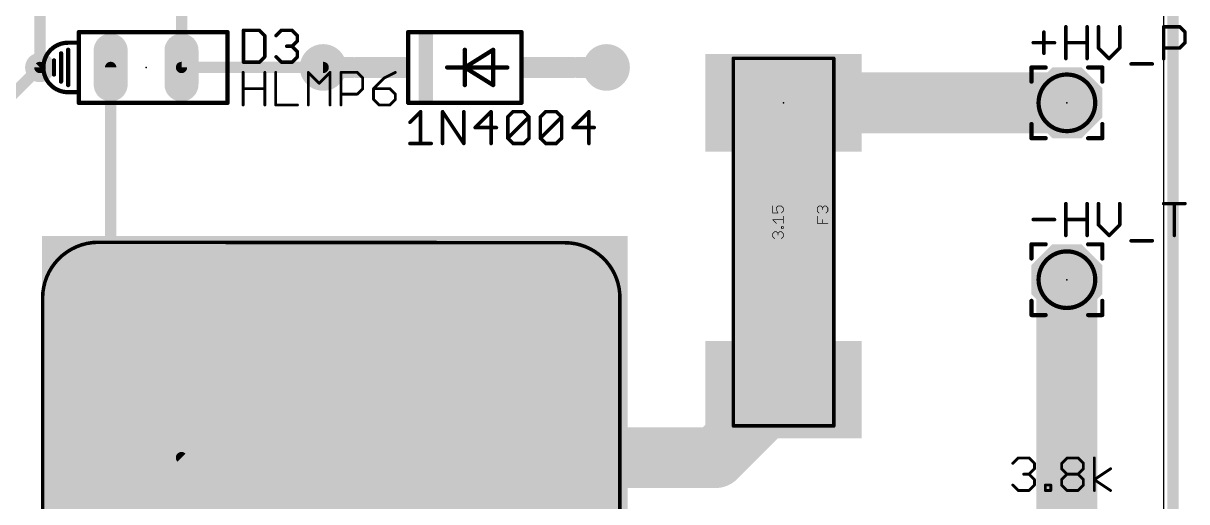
# Model space of a CAD drawing. Extents: x 8.2 to 88.1, y 6.1 to 80.7.
# Drawn here: x 46.4 to 88.12, y 32.67 to 49.85 of the extents above; entities that cross this region are included whole.
import ezdxf

# ---------------------------------------------------------------- set-up
doc = ezdxf.new("R2010")
doc.units = 0
for name, color, linetype in [('1', 22, 'CONTINUOUS'), ('16', 175, 'CONTINUOUS'), ('17', 82, 'CONTINUOUS'), ('18', 82, 'CONTINUOUS'), ('20', 7, 'CONTINUOUS'), ('21', 253, 'CONTINUOUS'), ('23', 7, 'CONTINUOUS'), ('25', 253, 'CONTINUOUS'), ('27', 253, 'CONTINUOUS'), ('39', 22, 'CONTINUOUS'), ('51', 253, 'CONTINUOUS')]:
    doc.layers.add(name, color=color, linetype=linetype)

# ---------------------------------------------------------------- blocks, each defined once
blk = doc.blocks.new('OCTAGONP')
at = {"const_width": 0.5}
blk.add_lwpolyline([(-0.25, -0.1036), (-0.25, 0.1036), (-0.1036, 0.25), (0.1036, 0.25), (0.25, 0.1036), (0.25, -0.1036), (0.1036, -0.25), (-0.1036, -0.25), (-0.25, -0.1036), (-0.25, 0.1036)], dxfattribs=at)
blk = doc.blocks.new('LONGP100')
at = {"const_width": 1}
blk.add_lwpolyline([(-0.5, 0), (0.5, 0)], dxfattribs=at)
at = {"const_width": 0.5}
for points in [[(-0.5, 0.25, 1), (-0.5, -0.25)], [(0.5, -0.25, 1), (0.5, 0.25)]]:
    blk.add_lwpolyline(points, format="xyb", dxfattribs=at)
blk = doc.blocks.new('RECT')
blk.add_solid([(-0.5, -0.5), (0.5, -0.5), (-0.5, 0.5), (0.5, 0.5)])
blk = doc.blocks.new('ROUNDP')
at = {"const_width": 0.5}
blk.add_lwpolyline([(0, -0.25, 1), (0, 0.25, 1), (0, -0.25)], format="xyb", dxfattribs=at)
blk = doc.blocks.new('ROUNDV')
at = {"const_width": 0.5}
blk.add_lwpolyline([(0, -0.25, 1), (0, 0.25, 1), (0, -0.25)], format="xyb", dxfattribs=at)

msp = doc.modelspace()

# ---------------------------------------------------------------- linework, layer by layer
at = {"layer": '1'}
for points, const_width in [([(46.99, 48.26), (46.99, 59.69)], 0.4064), ([(52.07, 48.26), (52.07, 55.88)], 0.4064), ([(49.53, 12.7), (49.53, 48.26)], 0.4064), ([(52.07, 48.26), (57.15, 48.26)], 0.4064), ([(73.66, 46.99), (83.82, 46.99)], 2.1844), ([(83.82, 31.75), (83.82, 40.64)], 2.1844), ([(71.22, 34.25), (73.66, 36.69)], 2.1844), ([(60.97, 34.25), (71.22, 34.25)], 2.1844), ([(54.57, 31.75), (52.07, 34.25)], 0.4064), ([(82.74, 30.67), (83.82, 31.75)], 2.1844)]:
    msp.add_lwpolyline(points, dxfattribs=dict(at, const_width=const_width))
for points, const_width in [([(49.6316, 48.26, 1), (49.4284, 48.26)], 0.2032), ([(52.07, 48.3616, 1), (52.07, 48.1584)], 0.2032), ([(57.15, 48.1584, 1), (57.15, 48.3616)], 0.2032), ([(46.8884, 48.26, 1), (47.0916, 48.26)], 0.2032), ([(51.9684, 48.26, 1), (52.1716, 48.26)], 0.2032), ([(73.66, 47.5361, 1), (73.66, 46.4439)], 1.0922), ([(83.82, 46.4439, 1), (83.82, 47.5361)], 1.0922), ([(84.3661, 40.64, 1), (83.2739, 40.64)], 1.0922), ([(74.0462, 36.3038, 1), (73.2738, 37.0762)], 1.0922), ([(60.97, 34.7961, 1), (60.97, 33.7039)], 1.0922), ([(70.8338, 34.6362, 1), (71.6062, 33.8638)], 1.0922), ([(71.22, 33.7039, 1), (71.22, 34.7961)], 1.0922), ([(52.1418, 34.3218, 1), (51.9982, 34.1782)], 0.2032), ([(84.2062, 31.3638, 1), (83.4338, 32.1362)], 1.0922)]:
    msp.add_lwpolyline(points, format="xyb", dxfattribs=dict(at, const_width=const_width))
at = {"layer": '16', "const_width": 0.4064}
for points in [[(87.63, 80.01), (87.63, 6.35)], [(43.18, 44.45), (46.99, 48.26)]]:
    msp.add_lwpolyline(points, dxfattribs=at)
at = {"layer": '16', "const_width": 0.2032}
msp.add_lwpolyline([(47.0618, 48.1882, 1), (46.9182, 48.3318)], format="xyb", dxfattribs=at)
at = {"layer": '20'}
msp.add_line((87.3, 6.35), (87.3, 80), dxfattribs=at)
at = {"layer": '21', "const_width": 0.1524}
for points in [[(53.721, 49.53), (48.387, 49.53)], [(48.387, 49.149), (48.387, 49.53)], [(53.721, 49.53), (53.721, 46.99)], [(60.198, 49.53), (64.262, 49.53)], [(60.198, 49.53), (60.198, 46.99)], [(64.262, 46.99), (64.262, 49.53)], [(47.752, 48.768), (47.752, 47.752)], [(48.006, 49.149), (48.387, 49.149)], [(48.006, 48.895), (48.006, 47.625)], [(48.387, 47.371), (48.387, 49.149)], [(62.23, 48.26), (63.246, 48.895)], [(62.23, 48.895), (62.23, 48.26)], [(63.246, 48.895), (63.246, 47.625)], [(47.498, 48.514), (47.498, 48.006)], [(61.595, 48.26), (62.23, 48.26)], [(63.246, 47.625), (62.23, 48.26)], [(62.23, 48.26), (63.754, 48.26)], [(62.23, 48.26), (62.23, 47.625)], [(82.55, 48.26), (83.058, 48.26)], [(82.55, 48.26), (82.55, 47.752)], [(85.09, 48.26), (84.582, 48.26)], [(85.09, 48.26), (85.09, 47.752)], [(48.006, 47.371), (48.387, 47.371)], [(48.387, 46.99), (48.387, 47.371)], [(48.387, 46.99), (53.721, 46.99)], [(64.262, 46.99), (60.198, 46.99)], [(82.55, 45.72), (82.55, 46.228)], [(85.09, 45.72), (85.09, 46.228)], [(82.55, 45.72), (83.058, 45.72)], [(84.582, 45.72), (85.09, 45.72)], [(82.55, 41.91), (83.058, 41.91)], [(82.55, 41.91), (82.55, 41.402)], [(85.09, 41.91), (84.582, 41.91)], [(85.09, 41.91), (85.09, 41.402)], [(82.55, 39.37), (82.55, 39.878)], [(85.09, 39.37), (85.09, 39.878)], [(82.55, 39.37), (83.058, 39.37)], [(84.582, 39.37), (85.09, 39.37)]]:
    msp.add_lwpolyline(points, dxfattribs=at)
at = {"layer": '21'}
for points, const_width in [([(48.387, 49.5681, 1), (48.387, 49.4919)], 0.0762), ([(48.4251, 49.53, 1), (48.3489, 49.53)], 0.0762), ([(53.7591, 49.53, 1), (53.6829, 49.53)], 0.0762), ([(53.721, 49.4919, 1), (53.721, 49.5681)], 0.0762), ([(60.198, 49.5681, 1), (60.198, 49.4919)], 0.0762), ([(60.2361, 49.53, 1), (60.1599, 49.53)], 0.0762), ([(64.3001, 49.53, 1), (64.2239, 49.53)], 0.0762), ([(64.262, 49.4919, 1), (64.262, 49.5681)], 0.0762), ([(48.006, 49.149, 1), (48.006, 47.371)], 0.1524), ([(47.7901, 48.768, 1), (47.7139, 48.768)], 0.0762), ([(48.006, 49.1871, 1), (48.006, 49.1109)], 0.0762), ([(48.0441, 48.895, 1), (47.9679, 48.895)], 0.0762), ([(48.006, 49.1109, 1), (48.006, 49.1871)], 0.0762), ([(48.4251, 49.149, 1), (48.3489, 49.149)], 0.0762), ([(48.3489, 49.149, 1), (48.4251, 49.149)], 0.0762), ([(48.387, 49.1109, 1), (48.387, 49.1871)], 0.0762), ([(62.2681, 48.895, 1), (62.1919, 48.895)], 0.0762), ([(63.2841, 48.895, 1), (63.2079, 48.895)], 0.0762), ([(63.2662, 48.8627, 1), (63.2258, 48.9273)], 0.0762), ([(47.5361, 48.514, 1), (47.4599, 48.514)], 0.0762), ([(47.4599, 48.006, 1), (47.5361, 48.006)], 0.0762), ([(61.595, 48.2981, 1), (61.595, 48.2219)], 0.0762), ([(62.2502, 48.2923, 1), (62.2098, 48.2277)], 0.0762), ([(62.23, 48.2981, 1), (62.23, 48.2219)], 0.0762), ([(62.2681, 48.26, 1), (62.1919, 48.26)], 0.0762), ([(62.2098, 48.2923, 1), (62.2502, 48.2277)], 0.0762), ([(62.1919, 48.26, 1), (62.2681, 48.26)], 0.0762), ([(62.23, 48.2219, 1), (62.23, 48.2981)], 0.0762), ([(63.754, 48.2219, 1), (63.754, 48.2981)], 0.0762), ([(82.55, 48.2981, 1), (82.55, 48.2219)], 0.0762), ([(82.5881, 48.26, 1), (82.5119, 48.26)], 0.0762), ([(83.058, 48.2219, 1), (83.058, 48.2981)], 0.0762), ([(84.582, 48.2981, 1), (84.582, 48.2219)], 0.0762), ([(85.1281, 48.26, 1), (85.0519, 48.26)], 0.0762), ([(85.09, 48.2219, 1), (85.09, 48.2981)], 0.0762), ([(47.7139, 47.752, 1), (47.7901, 47.752)], 0.0762), ([(47.9679, 47.625, 1), (48.0441, 47.625)], 0.0762), ([(62.1919, 47.625, 1), (62.2681, 47.625)], 0.0762), ([(63.2079, 47.625, 1), (63.2841, 47.625)], 0.0762), ([(63.2258, 47.5927, 1), (63.2662, 47.6573)], 0.0762), ([(82.5119, 47.752, 1), (82.5881, 47.752)], 0.0762), ([(85.0519, 47.752, 1), (85.1281, 47.752)], 0.0762), ([(48.006, 47.4091, 1), (48.006, 47.3329)], 0.0762), ([(48.006, 47.3329, 1), (48.006, 47.4091)], 0.0762), ([(48.4251, 47.371, 1), (48.3489, 47.371)], 0.0762), ([(48.3489, 47.371, 1), (48.4251, 47.371)], 0.0762), ([(48.387, 47.3329, 1), (48.387, 47.4091)], 0.0762), ([(48.387, 47.0281, 1), (48.387, 46.9519)], 0.0762), ([(48.3489, 46.99, 1), (48.4251, 46.99)], 0.0762), ([(53.6829, 46.99, 1), (53.7591, 46.99)], 0.0762), ([(53.721, 46.9519, 1), (53.721, 47.0281)], 0.0762), ([(60.198, 47.0281, 1), (60.198, 46.9519)], 0.0762), ([(60.1599, 46.99, 1), (60.2361, 46.99)], 0.0762), ([(64.2239, 46.99, 1), (64.3001, 46.99)], 0.0762), ([(64.262, 46.9519, 1), (64.262, 47.0281)], 0.0762), ([(82.5881, 46.228, 1), (82.5119, 46.228)], 0.0762), ([(85.1281, 46.228, 1), (85.0519, 46.228)], 0.0762), ([(82.55, 45.7581, 1), (82.55, 45.6819)], 0.0762), ([(82.5119, 45.72, 1), (82.5881, 45.72)], 0.0762), ([(83.058, 45.6819, 1), (83.058, 45.7581)], 0.0762), ([(84.582, 45.7581, 1), (84.582, 45.6819)], 0.0762), ([(85.0519, 45.72, 1), (85.1281, 45.72)], 0.0762), ([(85.09, 45.6819, 1), (85.09, 45.7581)], 0.0762), ([(82.55, 41.9481, 1), (82.55, 41.8719)], 0.0762), ([(82.5881, 41.91, 1), (82.5119, 41.91)], 0.0762), ([(83.058, 41.8719, 1), (83.058, 41.9481)], 0.0762), ([(84.582, 41.9481, 1), (84.582, 41.8719)], 0.0762), ([(85.1281, 41.91, 1), (85.0519, 41.91)], 0.0762), ([(85.09, 41.8719, 1), (85.09, 41.9481)], 0.0762), ([(82.5119, 41.402, 1), (82.5881, 41.402)], 0.0762), ([(85.0519, 41.402, 1), (85.1281, 41.402)], 0.0762), ([(82.5881, 39.878, 1), (82.5119, 39.878)], 0.0762), ([(85.1281, 39.878, 1), (85.0519, 39.878)], 0.0762), ([(82.55, 39.4081, 1), (82.55, 39.3319)], 0.0762), ([(82.5119, 39.37, 1), (82.5881, 39.37)], 0.0762), ([(83.058, 39.3319, 1), (83.058, 39.4081)], 0.0762), ([(84.582, 39.4081, 1), (84.582, 39.3319)], 0.0762), ([(85.0519, 39.37, 1), (85.1281, 39.37)], 0.0762), ([(85.09, 39.3319, 1), (85.09, 39.4081)], 0.0762)]:
    msp.add_lwpolyline(points, format="xyb", dxfattribs=dict(at, const_width=const_width))
at = {"layer": '23'}
for p in [(50.8, 48.26), (62.23, 48.26), (73.66, 46.99), (83.82, 46.99), (83.82, 40.64)]:
    msp.add_point(p, dxfattribs=at)
at = {"layer": '25'}
for points, const_width in [([(54.2925, 49.6262, 1), (54.2925, 49.5626)], 0.0635), ([(54.3243, 49.5944, 1), (54.2608, 49.5944)], 0.0635), ([(54.8868, 49.6169, 1), (54.842, 49.5719)], 0.0635), ([(54.8644, 49.5626, 1), (54.8644, 49.6262)], 0.0635), ([(55.6524, 49.6262, 1), (55.6524, 49.5626)], 0.0635), ([(55.6749, 49.5719, 1), (55.6299, 49.6169)], 0.0635), ([(56.0561, 49.6169, 1), (56.0113, 49.5719)], 0.0635), ([(56.0337, 49.5626, 1), (56.0337, 49.6262)], 0.0635), ([(83.8146, 49.7214, 1), (83.7511, 49.7214)], 0.0635), ([(84.5772, 49.7214, 1), (84.5136, 49.7214)], 0.0635), ([(84.9839, 49.7214, 1), (84.9203, 49.7214)], 0.0635), ([(85.7465, 49.7214, 1), (85.683, 49.7214)], 0.0635), ([(87.3225, 49.7214, 1), (87.2589, 49.7214)], 0.0635), ([(87.2907, 49.7532, 1), (87.2907, 49.6897)], 0.0635), ([(87.885, 49.7439, 1), (87.8402, 49.6989)], 0.0635), ([(87.8626, 49.6897, 1), (87.8626, 49.7532)], 0.0635), ([(55.0869, 49.4038, 1), (55.0234, 49.4038)], 0.0635), ([(55.0327, 49.3813, 1), (55.0775, 49.4263)], 0.0635), ([(55.4393, 49.4263, 1), (55.4843, 49.3813)], 0.0635), ([(56.2562, 49.4038, 1), (56.1927, 49.4038)], 0.0635), ([(56.1927, 49.2131, 1), (56.2562, 49.2131)], 0.0635), ([(56.202, 49.3813, 1), (56.2468, 49.4263)], 0.0635), ([(56.2469, 49.1906, 1), (56.2019, 49.2356)], 0.0635), ([(83.0266, 49.5308, 1), (82.963, 49.5308)], 0.0635), ([(88.0851, 49.5308, 1), (88.0216, 49.5308)], 0.0635), ([(88.0309, 49.5083, 1), (88.0757, 49.5533)], 0.0635), ([(55.8431, 49.0542, 1), (55.8431, 48.9907)], 0.0635), ([(56.0112, 49.0449, 1), (56.0562, 48.9999)], 0.0635), ([(56.0561, 49.0449, 1), (56.0113, 48.9999)], 0.0635), ([(56.0337, 48.9907, 1), (56.0337, 49.0542)], 0.0635), ([(56.2562, 48.8318, 1), (56.1927, 48.8318)], 0.0635), ([(56.202, 48.8093, 1), (56.2468, 48.8543)], 0.0635), ([(82.6135, 49.1812, 1), (82.6135, 49.1176)], 0.0635), ([(83.3761, 49.1176, 1), (83.3761, 49.1812)], 0.0635), ([(83.7828, 49.1812, 1), (83.7828, 49.1176)], 0.0635), ([(84.5454, 49.1176, 1), (84.5454, 49.1812)], 0.0635), ([(84.9746, 48.9813, 1), (84.9296, 48.9363)], 0.0635), ([(84.9203, 48.9588, 1), (84.9839, 48.9588)], 0.0635), ([(85.683, 48.9588, 1), (85.7465, 48.9588)], 0.0635), ([(85.7372, 48.9363, 1), (85.6922, 48.9813)], 0.0635), ([(87.2907, 48.9906, 1), (87.2907, 48.9271)], 0.0635), ([(87.8402, 48.9813, 1), (87.885, 48.9363)], 0.0635), ([(87.8626, 48.9271, 1), (87.8626, 48.9906)], 0.0635), ([(88.0216, 49.1494, 1), (88.0851, 49.1494)], 0.0635), ([(88.0757, 49.1269, 1), (88.0309, 49.1719)], 0.0635), ([(54.2925, 48.4823, 1), (54.2925, 48.4188)], 0.0635), ([(54.2608, 48.4505, 1), (54.3243, 48.4505)], 0.0635), ([(54.842, 48.473, 1), (54.8868, 48.428)], 0.0635), ([(54.8644, 48.4188, 1), (54.8644, 48.4823)], 0.0635), ([(55.0234, 48.6411, 1), (55.0869, 48.6411)], 0.0635), ([(55.0775, 48.6186, 1), (55.0327, 48.6636)], 0.0635), ([(55.4843, 48.6636, 1), (55.4393, 48.6186)], 0.0635), ([(55.6524, 48.4823, 1), (55.6524, 48.4188)], 0.0635), ([(55.6299, 48.428, 1), (55.6749, 48.473)], 0.0635), ([(56.0113, 48.473, 1), (56.0561, 48.428)], 0.0635), ([(56.0337, 48.4188, 1), (56.0337, 48.4823)], 0.0635), ([(56.1927, 48.6411, 1), (56.2562, 48.6411)], 0.0635), ([(56.2468, 48.6186, 1), (56.202, 48.6636)], 0.0635), ([(82.963, 48.7681, 1), (83.0266, 48.7681)], 0.0635), ([(83.7511, 48.5775, 1), (83.8146, 48.5775)], 0.0635), ([(84.5136, 48.5775, 1), (84.5772, 48.5775)], 0.0635), ([(85.3109, 48.6, 1), (85.3559, 48.555)], 0.0635), ([(85.3109, 48.555, 1), (85.3559, 48.6)], 0.0635), ([(86.1214, 48.4187, 1), (86.1214, 48.3552)], 0.0635), ([(86.884, 48.3552, 1), (86.884, 48.4187)], 0.0635), ([(87.2589, 48.5775, 1), (87.3225, 48.5775)], 0.0635), ([(83.8146, 43.3714, 1), (83.7511, 43.3714)], 0.0635), ([(84.5772, 43.3714, 1), (84.5136, 43.3714)], 0.0635), ([(84.9839, 43.3714, 1), (84.9203, 43.3714)], 0.0635), ([(85.7465, 43.3714, 1), (85.683, 43.3714)], 0.0635), ([(87.2907, 43.4032, 1), (87.2907, 43.3396)], 0.0635), ([(87.7038, 43.3714, 1), (87.6403, 43.3714)], 0.0635), ([(88.0533, 43.3396, 1), (88.0533, 43.4032)], 0.0635), ([(74.8679, 43.2263, 1), (74.8769, 43.2173)], 0.0127), ([(74.8769, 43.1013, 1), (74.8679, 43.0923)], 0.0127), ([(74.8787, 43.2218, 1), (74.8661, 43.2218)], 0.0127), ([(74.8661, 43.0968, 1), (74.8787, 43.0968)], 0.0127), ([(74.9349, 43.2906, 1), (74.9349, 43.278)], 0.0127), ([(74.9394, 43.2798, 1), (74.9304, 43.2888)], 0.0127), ([(74.9304, 43.0299, 1), (74.9394, 43.0389)], 0.0127), ([(75.0019, 43.2888, 1), (74.9929, 43.2798)], 0.0127), ([(74.9974, 43.278, 1), (74.9974, 43.2906)], 0.0127), ([(75.0554, 43.2263, 1), (75.0644, 43.2173)], 0.0127), ([(75.0662, 43.2218, 1), (75.0536, 43.2218)], 0.0127), ([(75.0536, 43.1593, 1), (75.0662, 43.1593)], 0.0127), ([(75.0554, 43.2173, 1), (75.0644, 43.2263)], 0.0127), ([(75.1224, 43.2906, 1), (75.1224, 43.278)], 0.0127), ([(75.1269, 43.2798, 1), (75.1179, 43.2888)], 0.0127), ([(75.1894, 43.2888, 1), (75.1804, 43.2798)], 0.0127), ([(75.1804, 43.0389, 1), (75.1894, 43.0299)], 0.0127), ([(75.1849, 43.278, 1), (75.1849, 43.2906)], 0.0127), ([(75.2537, 43.2218, 1), (75.241, 43.2218)], 0.0127), ([(75.241, 43.0968, 1), (75.2537, 43.0968)], 0.0127), ([(75.2428, 43.2173, 1), (75.2518, 43.2263)], 0.0127), ([(75.2518, 43.0923, 1), (75.2428, 43.1013)], 0.0127), ([(74.8724, 42.6724, 1), (74.8724, 42.6598)], 0.0127), ([(74.8787, 42.916, 1), (74.8661, 42.916)], 0.0127), ([(74.8661, 42.6661, 1), (74.8787, 42.6661)], 0.0127), ([(75.0662, 42.791, 1), (75.0536, 42.791)], 0.0127), ([(75.0536, 42.6661, 1), (75.0662, 42.6661)], 0.0127), ([(75.2473, 42.6598, 1), (75.2473, 42.6724)], 0.0127), ([(82.6135, 42.8312, 1), (82.6135, 42.7676)], 0.0635), ([(83.3761, 42.7676, 1), (83.3761, 42.8312)], 0.0635), ([(83.7828, 42.8312, 1), (83.7828, 42.7676)], 0.0635), ([(84.5454, 42.7676, 1), (84.5454, 42.8312)], 0.0635), ([(84.9746, 42.6313, 1), (84.9296, 42.5863)], 0.0635), ([(84.9203, 42.6088, 1), (84.9839, 42.6088)], 0.0635), ([(85.683, 42.6088, 1), (85.7465, 42.6088)], 0.0635), ([(85.7372, 42.5863, 1), (85.6922, 42.6313)], 0.0635), ([(83.7511, 42.2275, 1), (83.8146, 42.2275)], 0.0635), ([(84.5136, 42.2275, 1), (84.5772, 42.2275)], 0.0635), ([(85.3109, 42.25, 1), (85.3559, 42.205)], 0.0635), ([(85.3109, 42.205, 1), (85.3559, 42.25)], 0.0635), ([(87.6403, 42.2275, 1), (87.7038, 42.2275)], 0.0635), ([(86.1214, 42.0687, 1), (86.1214, 42.0052)], 0.0635), ([(86.884, 42.0052, 1), (86.884, 42.0687)], 0.0635)]:
    msp.add_lwpolyline(points, format="xyb", dxfattribs=dict(at, const_width=const_width))
for points, const_width in [([(54.2925, 49.5944), (54.2925, 48.4505)], 0.127), ([(54.8644, 49.5944), (54.2925, 49.5944)], 0.127), ([(55.0551, 49.4038), (54.8644, 49.5944)], 0.127), ([(55.4618, 49.4038), (55.6524, 49.5944)], 0.127), ([(55.6524, 49.5944), (56.0337, 49.5944)], 0.127), ([(56.0337, 49.5944), (56.2244, 49.4038)], 0.127), ([(83.7828, 48.5775), (83.7828, 49.7214)], 0.127), ([(84.5454, 49.7214), (84.5454, 48.5775)], 0.127), ([(84.9521, 49.7214), (84.9521, 48.9588)], 0.127), ([(85.7147, 48.9588), (85.7147, 49.7214)], 0.127), ([(87.2907, 48.5775), (87.2907, 49.7214)], 0.127), ([(87.2907, 49.7214), (87.8626, 49.7214)], 0.127), ([(87.8626, 49.7214), (88.0533, 49.5308)], 0.127), ([(55.0551, 48.6411), (55.0551, 49.4038)], 0.127), ([(56.2244, 49.2131), (56.0337, 49.0224)], 0.127), ([(56.2244, 49.4038), (56.2244, 49.2131)], 0.127), ([(82.9948, 49.5308), (82.9948, 48.7681)], 0.127), ([(88.0533, 49.5308), (88.0533, 49.1494)], 0.127), ([(56.0337, 49.0224), (55.8431, 49.0224)], 0.127), ([(56.0337, 49.0224), (56.2244, 48.8318)], 0.127), ([(56.2244, 48.8318), (56.2244, 48.6411)], 0.127), ([(82.6135, 49.1494), (83.3761, 49.1494)], 0.127), ([(83.7828, 49.1494), (84.5454, 49.1494)], 0.127), ([(84.9521, 48.9588), (85.3334, 48.5775)], 0.127), ([(85.3334, 48.5775), (85.7147, 48.9588)], 0.127), ([(87.8626, 48.9588), (87.2907, 48.9588)], 0.127), ([(88.0533, 49.1494), (87.8626, 48.9588)], 0.127), ([(54.2925, 48.4505), (54.8644, 48.4505)], 0.127), ([(54.8644, 48.4505), (55.0551, 48.6411)], 0.127), ([(55.6524, 48.4505), (55.4618, 48.6411)], 0.127), ([(56.0337, 48.4505), (55.6524, 48.4505)], 0.127), ([(56.2244, 48.6411), (56.0337, 48.4505)], 0.127), ([(86.1214, 48.3869), (86.884, 48.3869)], 0.127), ([(83.7828, 42.2275), (83.7828, 43.3714)], 0.127), ([(84.5454, 43.3714), (84.5454, 42.2275)], 0.127), ([(84.9521, 43.3714), (84.9521, 42.6088)], 0.127), ([(85.7147, 42.6088), (85.7147, 43.3714)], 0.127), ([(87.2907, 43.3714), (88.0533, 43.3714)], 0.127), ([(87.672, 42.2275), (87.672, 43.3714)], 0.127), ([(74.8724, 43.2218), (74.9349, 43.2843)], 0.0254), ([(74.8724, 43.0968), (74.8724, 43.2218)], 0.0254), ([(74.9349, 43.0344), (74.8724, 43.0968)], 0.0254), ([(74.9349, 43.2843), (74.9974, 43.2843)], 0.0254), ([(74.9974, 43.2843), (75.0599, 43.2218)], 0.0254), ([(75.0599, 43.2218), (75.1224, 43.2843)], 0.0254), ([(75.0599, 43.2218), (75.0599, 43.1593)], 0.0254), ([(75.1224, 43.2843), (75.1849, 43.2843)], 0.0254), ([(75.1849, 43.2843), (75.2473, 43.2218)], 0.0254), ([(75.2473, 43.0968), (75.1849, 43.0344)], 0.0254), ([(75.2473, 43.2218), (75.2473, 43.0968)], 0.0254), ([(74.8724, 42.6661), (74.8724, 42.916)], 0.0254), ([(75.2473, 42.6661), (74.8724, 42.6661)], 0.0254), ([(75.0599, 42.6661), (75.0599, 42.791)], 0.0254), ([(82.6135, 42.7994), (83.3761, 42.7994)], 0.127), ([(83.7828, 42.7994), (84.5454, 42.7994)], 0.127), ([(84.9521, 42.6088), (85.3334, 42.2275)], 0.127), ([(85.3334, 42.2275), (85.7147, 42.6088)], 0.127), ([(86.1214, 42.0369), (86.884, 42.0369)], 0.127)]:
    msp.add_lwpolyline(points, dxfattribs=dict(at, const_width=const_width))
at = {"layer": '27'}
for p, q in [((83.82, 48.0069), (83.8284, 48.0154)), ((83.82, 47.99), (83.8369, 47.99)), ((83.8284, 48.0154), (83.8284, 47.99)), ((83.82, 41.6569), (83.8284, 41.6654)), ((83.82, 41.64), (83.8369, 41.64)), ((83.8284, 41.6654), (83.8284, 41.64))]:
    msp.add_line(p, q, dxfattribs=at)
for points, const_width in [([(54.2798, 46.9138), (54.2798, 48.0831)], 0.1016), ([(55.0593, 48.0831), (55.0593, 46.9138)], 0.1016), ([(55.4491, 48.0831), (55.4491, 46.9138)], 0.1016), ([(56.6184, 46.9138), (56.6184, 48.0831)], 0.1016), ([(56.6184, 48.0831), (57.0081, 47.6933)], 0.1016), ([(57.0081, 47.6933), (57.3979, 48.0831)], 0.1016), ([(57.3979, 48.0831), (57.3979, 46.9138)], 0.1016), ([(57.7877, 46.9138), (57.7877, 48.0831)], 0.1016), ([(57.7877, 48.0831), (58.3723, 48.0831)], 0.1016), ([(58.3723, 48.0831), (58.5672, 47.8882)], 0.1016), ([(59.7365, 48.0831), (59.3467, 47.8882)], 0.1016), ([(58.5672, 47.8882), (58.5672, 47.4984)], 0.1016), ([(59.3467, 47.8882), (58.957, 47.4984)], 0.1016), ([(54.2798, 47.4984), (55.0593, 47.4984)], 0.1016), ([(58.3723, 47.3035), (57.7877, 47.3035)], 0.1016), ([(58.5672, 47.4984), (58.3723, 47.3035)], 0.1016), ([(58.957, 47.4984), (58.957, 47.1086)], 0.1016), ([(59.5416, 47.4984), (58.957, 47.4984)], 0.1016), ([(58.957, 47.1086), (59.1518, 46.9138)], 0.1016), ([(59.7365, 47.3035), (59.5416, 47.4984)], 0.1016), ([(59.5416, 46.9138), (59.7365, 47.1086)], 0.1016), ([(59.7365, 47.1086), (59.7365, 47.3035)], 0.1016), ([(55.4491, 46.9138), (56.2286, 46.9138)], 0.1016), ([(59.1518, 46.9138), (59.5416, 46.9138)], 0.1016), ([(60.2615, 46.2921), (60.6428, 46.6734)], 0.127), ([(60.6428, 46.6734), (60.6428, 45.5295)], 0.127), ([(61.4308, 45.5295), (61.4308, 46.6734)], 0.127), ([(61.4308, 46.6734), (62.1934, 45.5295)], 0.127), ([(62.1934, 45.5295), (62.1934, 46.6734)], 0.127), ([(63.172, 46.6734), (62.6001, 46.1014)], 0.127), ([(63.172, 45.5295), (63.172, 46.6734)], 0.127), ([(63.7694, 46.4828), (63.96, 46.6734)], 0.127), ([(63.96, 46.6734), (64.3413, 46.6734)], 0.127), ([(64.3413, 46.6734), (64.532, 46.4828)], 0.127), ([(64.9387, 46.4828), (65.1293, 46.6734)], 0.127), ([(65.1293, 46.6734), (65.5106, 46.6734)], 0.127), ([(65.5106, 46.6734), (65.7013, 46.4828)], 0.127), ([(66.6799, 46.6734), (66.108, 46.1014)], 0.127), ([(66.6799, 45.5295), (66.6799, 46.6734)], 0.127), ([(63.7694, 45.7201), (63.7694, 46.4828)], 0.127), ([(63.7694, 45.7201), (64.532, 46.4828)], 0.127), ([(64.532, 46.4828), (64.532, 45.7201)], 0.127), ([(64.9387, 45.7201), (64.9387, 46.4828)], 0.127), ([(64.9387, 45.7201), (65.7013, 46.4828)], 0.127), ([(65.7013, 46.4828), (65.7013, 45.7201)], 0.127), ([(62.6001, 46.1014), (63.3627, 46.1014)], 0.127), ([(66.108, 46.1014), (66.8706, 46.1014)], 0.127), ([(60.2615, 45.5295), (61.0241, 45.5295)], 0.127), ([(63.96, 45.5295), (63.7694, 45.7201)], 0.127), ([(64.3413, 45.5295), (63.96, 45.5295)], 0.127), ([(64.532, 45.7201), (64.3413, 45.5295)], 0.127), ([(65.1293, 45.5295), (64.9387, 45.7201)], 0.127), ([(65.5106, 45.5295), (65.1293, 45.5295)], 0.127), ([(65.7013, 45.7201), (65.5106, 45.5295)], 0.127), ([(73.2724, 43.2842), (73.2724, 43.0343)], 0.0254), ([(73.2724, 43.0343), (73.4599, 43.0343)], 0.0254), ([(73.3974, 43.2217), (73.4599, 43.2842)], 0.0254), ([(73.3974, 43.1592), (73.3974, 43.2217)], 0.0254), ([(73.4599, 43.0343), (73.3974, 43.1592)], 0.0254), ([(73.4599, 43.2842), (73.5849, 43.2842)], 0.0254), ([(73.5849, 43.2842), (73.6473, 43.2217)], 0.0254), ([(73.6473, 43.0967), (73.5849, 43.0343)], 0.0254), ([(73.6473, 43.2217), (73.6473, 43.0967)], 0.0254), ([(73.3974, 42.666), (73.2724, 42.7909)], 0.0254), ([(73.2724, 42.7909), (73.6473, 42.7909)], 0.0254), ([(73.5849, 42.4819), (73.5849, 42.5443)], 0.0254), ([(73.5849, 42.5443), (73.6473, 42.5443)], 0.0254), ([(73.6473, 42.666), (73.6473, 42.9159)], 0.0254), ([(73.6473, 42.5443), (73.6473, 42.4819)], 0.0254), ([(73.2724, 42.301), (73.3349, 42.3635)], 0.0254), ([(73.2724, 42.176), (73.2724, 42.301)], 0.0254), ([(73.3349, 42.1136), (73.2724, 42.176)], 0.0254), ([(73.3349, 42.3635), (73.3974, 42.3635)], 0.0254), ([(73.3974, 42.3635), (73.4599, 42.301)], 0.0254), ([(73.4599, 42.301), (73.5224, 42.3635)], 0.0254), ([(73.4599, 42.301), (73.4599, 42.2385)], 0.0254), ([(73.5224, 42.3635), (73.5849, 42.3635)], 0.0254), ([(73.6473, 42.4819), (73.5849, 42.4819)], 0.0254), ([(73.5849, 42.3635), (73.6473, 42.301)], 0.0254), ([(73.6473, 42.176), (73.5849, 42.1136)], 0.0254), ([(73.6473, 42.301), (73.6473, 42.176)], 0.0254), ([(81.8779, 34.0452), (82.0727, 34.2401)], 0.1016), ([(82.0727, 34.2401), (82.4625, 34.2401)], 0.1016), ([(82.4625, 34.2401), (82.6574, 34.0452)], 0.1016), ([(83.6318, 34.0452), (83.8266, 34.2401)], 0.1016), ([(83.8266, 34.2401), (84.2164, 34.2401)], 0.1016), ([(84.2164, 34.2401), (84.4113, 34.0452)], 0.1016), ([(84.8011, 33.0708), (84.8011, 34.2401)], 0.1016), ([(82.6574, 33.8503), (82.4625, 33.6554)], 0.1016), ([(82.6574, 34.0452), (82.6574, 33.8503)], 0.1016), ([(83.6318, 33.8503), (83.6318, 34.0452)], 0.1016), ([(83.8266, 33.6554), (83.6318, 33.8503)], 0.1016), ([(84.4113, 33.8503), (84.2164, 33.6554)], 0.1016), ([(84.4113, 34.0452), (84.4113, 33.8503)], 0.1016), ([(84.8011, 33.4605), (85.3857, 33.8503)], 0.1016), ([(82.4625, 33.6554), (82.2676, 33.6554)], 0.1016), ([(82.4625, 33.6554), (82.6574, 33.4605)], 0.1016), ([(82.6574, 33.4605), (82.6574, 33.2656)], 0.1016), ([(83.6318, 33.4605), (83.8266, 33.6554)], 0.1016), ([(83.6318, 33.2656), (83.6318, 33.4605)], 0.1016), ([(83.8266, 33.6554), (84.2164, 33.6554)], 0.1016), ([(84.2164, 33.6554), (84.4113, 33.4605)], 0.1016), ([(84.4113, 33.4605), (84.4113, 33.2656)], 0.1016), ([(85.3857, 33.0708), (84.8011, 33.4605)], 0.1016), ([(82.0727, 33.0708), (81.8779, 33.2656)], 0.1016), ([(82.4625, 33.0708), (82.0727, 33.0708)], 0.1016), ([(82.6574, 33.2656), (82.4625, 33.0708)], 0.1016), ([(83.0472, 33.0708), (83.0472, 33.2656)], 0.1016), ([(83.0472, 33.2656), (83.242, 33.2656)], 0.1016), ([(83.242, 33.0708), (83.0472, 33.0708)], 0.1016), ([(83.242, 33.2656), (83.242, 33.0708)], 0.1016), ([(83.8266, 33.0708), (83.6318, 33.2656)], 0.1016), ([(84.2164, 33.0708), (83.8266, 33.0708)], 0.1016), ([(84.4113, 33.2656), (84.2164, 33.0708)], 0.1016)]:
    msp.add_lwpolyline(points, dxfattribs=dict(at, const_width=const_width))
for points, const_width in [([(54.3052, 48.0831, 1), (54.2544, 48.0831)], 0.0508), ([(55.0847, 48.0831, 1), (55.0339, 48.0831)], 0.0508), ([(55.4745, 48.0831, 1), (55.4237, 48.0831)], 0.0508), ([(56.6364, 48.1011, 1), (56.6004, 48.0651)], 0.0508), ([(56.6438, 48.0831, 1), (56.593, 48.0831)], 0.0508), ([(57.4233, 48.0831, 1), (57.3725, 48.0831)], 0.0508), ([(57.4159, 48.0651, 1), (57.3799, 48.1011)], 0.0508), ([(57.8131, 48.0831, 1), (57.7623, 48.0831)], 0.0508), ([(57.7877, 48.1085, 1), (57.7877, 48.0577)], 0.0508), ([(58.3903, 48.1011, 1), (58.3543, 48.0651)], 0.0508), ([(58.3723, 48.0577, 1), (58.3723, 48.1085)], 0.0508), ([(59.7479, 48.0604, 1), (59.7251, 48.1058)], 0.0508), ([(56.9901, 47.7113, 1), (57.0261, 47.6753)], 0.0508), ([(56.9901, 47.6753, 1), (57.0261, 47.7113)], 0.0508), ([(58.5926, 47.8882, 1), (58.5418, 47.8882)], 0.0508), ([(58.5492, 47.8702, 1), (58.5852, 47.9062)], 0.0508), ([(59.3353, 47.9109, 1), (59.3581, 47.8655)], 0.0508), ([(59.3647, 47.8702, 1), (59.3287, 47.9062)], 0.0508), ([(54.2798, 47.5238, 1), (54.2798, 47.473)], 0.0508), ([(55.0593, 47.473, 1), (55.0593, 47.5238)], 0.0508), ([(57.7877, 47.3289, 1), (57.7877, 47.2781)], 0.0508), ([(58.3543, 47.3215, 1), (58.3903, 47.2855)], 0.0508), ([(58.3723, 47.2781, 1), (58.3723, 47.3289)], 0.0508), ([(58.5418, 47.4984, 1), (58.5926, 47.4984)], 0.0508), ([(58.5852, 47.4804, 1), (58.5492, 47.5164)], 0.0508), ([(58.939, 47.5164, 1), (58.975, 47.4804)], 0.0508), ([(58.975, 47.1266, 1), (58.939, 47.0906)], 0.0508), ([(58.9824, 47.4984, 1), (58.9316, 47.4984)], 0.0508), ([(58.957, 47.5238, 1), (58.957, 47.473)], 0.0508), ([(59.5596, 47.5164, 1), (59.5236, 47.4804)], 0.0508), ([(59.5416, 47.473, 1), (59.5416, 47.5238)], 0.0508), ([(59.7619, 47.3035, 1), (59.7111, 47.3035)], 0.0508), ([(59.7185, 47.2855, 1), (59.7545, 47.3215)], 0.0508), ([(59.7545, 47.0906, 1), (59.7185, 47.1266)], 0.0508), ([(54.2544, 46.9138, 1), (54.3052, 46.9138)], 0.0508), ([(55.0339, 46.9138, 1), (55.0847, 46.9138)], 0.0508), ([(55.4491, 46.9392, 1), (55.4491, 46.8884)], 0.0508), ([(55.4237, 46.9138, 1), (55.4745, 46.9138)], 0.0508), ([(56.2286, 46.8884, 1), (56.2286, 46.9392)], 0.0508), ([(56.593, 46.9138, 1), (56.6438, 46.9138)], 0.0508), ([(57.3725, 46.9138, 1), (57.4233, 46.9138)], 0.0508), ([(57.7623, 46.9138, 1), (57.8131, 46.9138)], 0.0508), ([(58.9316, 47.1086, 1), (58.9824, 47.1086)], 0.0508), ([(59.1518, 46.9392, 1), (59.1518, 46.8884)], 0.0508), ([(59.1338, 46.8958, 1), (59.1698, 46.9318)], 0.0508), ([(59.5236, 46.9318, 1), (59.5596, 46.8958)], 0.0508), ([(59.5416, 46.8884, 1), (59.5416, 46.9392)], 0.0508), ([(59.7111, 47.1086, 1), (59.7619, 47.1086)], 0.0508), ([(60.6746, 46.6734, 1), (60.611, 46.6734)], 0.0635), ([(60.6653, 46.6509, 1), (60.6203, 46.6959)], 0.0635), ([(61.4626, 46.6734, 1), (61.3991, 46.6734)], 0.0635), ([(61.4572, 46.691, 1), (61.4044, 46.6558)], 0.0635), ([(62.2252, 46.6734, 1), (62.1617, 46.6734)], 0.0635), ([(63.2038, 46.6734, 1), (63.1403, 46.6734)], 0.0635), ([(63.1945, 46.651, 1), (63.1495, 46.6958)], 0.0635), ([(63.96, 46.7052, 1), (63.96, 46.6416)], 0.0635), ([(63.9825, 46.6509, 1), (63.9375, 46.6959)], 0.0635), ([(64.3637, 46.6959, 1), (64.3189, 46.6509)], 0.0635), ([(64.3413, 46.6416, 1), (64.3413, 46.7052)], 0.0635), ([(65.1293, 46.7052, 1), (65.1293, 46.6416)], 0.0635), ([(65.1518, 46.6509, 1), (65.1068, 46.6959)], 0.0635), ([(65.533, 46.6959, 1), (65.4882, 46.6509)], 0.0635), ([(65.5106, 46.6416, 1), (65.5106, 46.7052)], 0.0635), ([(66.7117, 46.6734, 1), (66.6482, 46.6734)], 0.0635), ([(66.7024, 46.651, 1), (66.6574, 46.6958)], 0.0635), ([(60.239, 46.3146, 1), (60.284, 46.2696)], 0.0635), ([(63.7469, 46.5053, 1), (63.7919, 46.4603)], 0.0635), ([(63.8012, 46.4828, 1), (63.7377, 46.4828)], 0.0635), ([(64.5637, 46.4828, 1), (64.5002, 46.4828)], 0.0635), ([(64.5545, 46.4604, 1), (64.5095, 46.5052)], 0.0635), ([(64.5096, 46.4603, 1), (64.5544, 46.5053)], 0.0635), ([(64.9704, 46.4828, 1), (64.9069, 46.4828)], 0.0635), ([(64.9162, 46.5053, 1), (64.9612, 46.4603)], 0.0635), ([(65.7331, 46.4828, 1), (65.6696, 46.4828)], 0.0635), ([(65.7238, 46.4604, 1), (65.6788, 46.5052)], 0.0635), ([(65.6789, 46.4603, 1), (65.7237, 46.5053)], 0.0635), ([(62.6001, 46.1332, 1), (62.6001, 46.0697)], 0.0635), ([(62.5776, 46.1238, 1), (62.6226, 46.079)], 0.0635), ([(63.3627, 46.0697, 1), (63.3627, 46.1332)], 0.0635), ([(66.108, 46.1332, 1), (66.108, 46.0697)], 0.0635), ([(66.0855, 46.1238, 1), (66.1305, 46.079)], 0.0635), ([(66.8706, 46.0697, 1), (66.8706, 46.1332)], 0.0635), ([(60.2615, 45.5613, 1), (60.2615, 45.4977)], 0.0635), ([(60.611, 45.5295, 1), (60.6746, 45.5295)], 0.0635), ([(61.0241, 45.4977, 1), (61.0241, 45.5613)], 0.0635), ([(61.3991, 45.5295, 1), (61.4626, 45.5295)], 0.0635), ([(62.1617, 45.5295, 1), (62.2252, 45.5295)], 0.0635), ([(62.167, 45.5119, 1), (62.2198, 45.5471)], 0.0635), ([(63.1403, 45.5295, 1), (63.2038, 45.5295)], 0.0635), ([(63.7919, 45.7426, 1), (63.7469, 45.6976)], 0.0635), ([(63.7469, 45.7425, 1), (63.7919, 45.6977)], 0.0635), ([(63.7377, 45.7201, 1), (63.8012, 45.7201)], 0.0635), ([(63.96, 45.5613, 1), (63.96, 45.4977)], 0.0635), ([(63.9375, 45.507, 1), (63.9825, 45.552)], 0.0635), ([(64.3189, 45.552, 1), (64.3637, 45.507)], 0.0635), ([(64.3413, 45.4977, 1), (64.3413, 45.5613)], 0.0635), ([(64.5002, 45.7201, 1), (64.5637, 45.7201)], 0.0635), ([(64.5544, 45.6976, 1), (64.5096, 45.7426)], 0.0635), ([(64.9612, 45.7426, 1), (64.9162, 45.6976)], 0.0635), ([(64.9069, 45.7201, 1), (64.9704, 45.7201)], 0.0635), ([(64.9162, 45.7425, 1), (64.9612, 45.6977)], 0.0635), ([(65.1293, 45.5613, 1), (65.1293, 45.4977)], 0.0635), ([(65.1068, 45.507, 1), (65.1518, 45.552)], 0.0635), ([(65.4882, 45.552, 1), (65.533, 45.507)], 0.0635), ([(65.5106, 45.4977, 1), (65.5106, 45.5613)], 0.0635), ([(65.6696, 45.7201, 1), (65.7331, 45.7201)], 0.0635), ([(65.7237, 45.6976, 1), (65.6789, 45.7426)], 0.0635), ([(66.6482, 45.5295, 1), (66.7117, 45.5295)], 0.0635), ([(73.2788, 43.2842, 1), (73.2661, 43.2842)], 0.0127), ([(73.2661, 43.0343, 1), (73.2788, 43.0343)], 0.0127), ([(73.2724, 43.0406, 1), (73.2724, 43.028)], 0.0127), ([(73.4038, 43.2217, 1), (73.3911, 43.2217)], 0.0127), ([(73.3929, 43.2262, 1), (73.4019, 43.2172)], 0.0127), ([(73.4031, 43.162, 1), (73.3917, 43.1564)], 0.0127), ([(73.3911, 43.1592, 1), (73.4038, 43.1592)], 0.0127), ([(73.4599, 43.2906, 1), (73.4599, 43.2779)], 0.0127), ([(73.4542, 43.0315, 1), (73.4656, 43.0371)], 0.0127), ([(73.4644, 43.2797, 1), (73.4554, 43.2887)], 0.0127), ([(73.4599, 43.028, 1), (73.4599, 43.0406)], 0.0127), ([(73.5894, 43.2887, 1), (73.5804, 43.2797)], 0.0127), ([(73.5804, 43.0388, 1), (73.5894, 43.0298)], 0.0127), ([(73.5849, 43.2779, 1), (73.5849, 43.2906)], 0.0127), ([(73.6536, 43.2217, 1), (73.641, 43.2217)], 0.0127), ([(73.641, 43.0967, 1), (73.6536, 43.0967)], 0.0127), ([(73.6428, 43.2172, 1), (73.6518, 43.2262)], 0.0127), ([(73.6518, 43.0922, 1), (73.6428, 43.1012)], 0.0127), ([(73.2769, 42.7954, 1), (73.2679, 42.7864)], 0.0127), ([(73.2724, 42.7972, 1), (73.2724, 42.7846)], 0.0127), ([(73.3929, 42.6615, 1), (73.4019, 42.6705)], 0.0127), ([(73.5913, 42.5443, 1), (73.5786, 42.5443)], 0.0127), ([(73.5849, 42.5506, 1), (73.5849, 42.538)], 0.0127), ([(73.6536, 42.9159, 1), (73.641, 42.9159)], 0.0127), ([(73.641, 42.666, 1), (73.6536, 42.666)], 0.0127), ([(73.6536, 42.5443, 1), (73.641, 42.5443)], 0.0127), ([(73.6473, 42.7846, 1), (73.6473, 42.7972)], 0.0127), ([(73.6473, 42.538, 1), (73.6473, 42.5506)], 0.0127), ([(73.2788, 42.301, 1), (73.2661, 42.301)], 0.0127), ([(73.2679, 42.3055, 1), (73.2769, 42.2965)], 0.0127), ([(73.2769, 42.1805, 1), (73.2679, 42.1715)], 0.0127), ([(73.2661, 42.176, 1), (73.2788, 42.176)], 0.0127), ([(73.3349, 42.3698, 1), (73.3349, 42.3572)], 0.0127), ([(73.3394, 42.359, 1), (73.3304, 42.368)], 0.0127), ([(73.4019, 42.368, 1), (73.3929, 42.359)], 0.0127), ([(73.3974, 42.3572, 1), (73.3974, 42.3698)], 0.0127), ([(73.4663, 42.301, 1), (73.4536, 42.301)], 0.0127), ([(73.4554, 42.3055, 1), (73.4644, 42.2965)], 0.0127), ([(73.4536, 42.2385, 1), (73.4663, 42.2385)], 0.0127), ([(73.4554, 42.2965, 1), (73.4644, 42.3055)], 0.0127), ([(73.5224, 42.3698, 1), (73.5224, 42.3572)], 0.0127), ([(73.5269, 42.359, 1), (73.5179, 42.368)], 0.0127), ([(73.5849, 42.4883, 1), (73.5849, 42.4756)], 0.0127), ([(73.5786, 42.4819, 1), (73.5913, 42.4819)], 0.0127), ([(73.5894, 42.368, 1), (73.5804, 42.359)], 0.0127), ([(73.5849, 42.3572, 1), (73.5849, 42.3698)], 0.0127), ([(73.641, 42.4819, 1), (73.6536, 42.4819)], 0.0127), ([(73.6536, 42.301, 1), (73.641, 42.301)], 0.0127), ([(73.641, 42.176, 1), (73.6536, 42.176)], 0.0127), ([(73.6428, 42.2965, 1), (73.6518, 42.3055)], 0.0127), ([(73.6518, 42.1715, 1), (73.6428, 42.1805)], 0.0127), ([(73.6473, 42.4756, 1), (73.6473, 42.4883)], 0.0127), ([(73.3304, 42.1091, 1), (73.3394, 42.1181)], 0.0127), ([(73.5804, 42.1181, 1), (73.5894, 42.1091)], 0.0127), ([(82.0727, 34.2655, 1), (82.0727, 34.2147)], 0.0508), ([(82.0907, 34.2221, 1), (82.0547, 34.2581)], 0.0508), ([(82.4805, 34.2581, 1), (82.4445, 34.2221)], 0.0508), ([(82.4625, 34.2147, 1), (82.4625, 34.2655)], 0.0508), ([(83.8266, 34.2655, 1), (83.8266, 34.2147)], 0.0508), ([(83.8446, 34.2221, 1), (83.8086, 34.2581)], 0.0508), ([(84.2344, 34.2581, 1), (84.1984, 34.2221)], 0.0508), ([(84.2164, 34.2147, 1), (84.2164, 34.2655)], 0.0508), ([(84.8265, 34.2401, 1), (84.7757, 34.2401)], 0.0508), ([(81.8599, 34.0632, 1), (81.8959, 34.0272)], 0.0508), ([(82.6828, 34.0452, 1), (82.632, 34.0452)], 0.0508), ([(82.632, 33.8503, 1), (82.6828, 33.8503)], 0.0508), ([(82.6394, 34.0272, 1), (82.6754, 34.0632)], 0.0508), ([(82.6754, 33.8323, 1), (82.6394, 33.8683)], 0.0508), ([(83.6138, 34.0632, 1), (83.6498, 34.0272)], 0.0508), ([(83.6498, 33.8683, 1), (83.6138, 33.8323)], 0.0508), ([(83.6572, 34.0452, 1), (83.6064, 34.0452)], 0.0508), ([(83.6064, 33.8503, 1), (83.6572, 33.8503)], 0.0508), ([(84.4367, 34.0452, 1), (84.3859, 34.0452)], 0.0508), ([(84.3859, 33.8503, 1), (84.4367, 33.8503)], 0.0508), ([(84.3933, 34.0272, 1), (84.4293, 34.0632)], 0.0508), ([(84.4293, 33.8323, 1), (84.3933, 33.8683)], 0.0508), ([(85.3998, 33.8292, 1), (85.3716, 33.8714)], 0.0508), ([(82.2676, 33.6808, 1), (82.2676, 33.63)], 0.0508), ([(82.4805, 33.6734, 1), (82.4445, 33.6374)], 0.0508), ([(82.4445, 33.6734, 1), (82.4805, 33.6374)], 0.0508), ([(82.4625, 33.63, 1), (82.4625, 33.6808)], 0.0508), ([(82.6828, 33.4605, 1), (82.632, 33.4605)], 0.0508), ([(82.6394, 33.4425, 1), (82.6754, 33.4785)], 0.0508), ([(83.6138, 33.4785, 1), (83.6498, 33.4425)], 0.0508), ([(83.6572, 33.4605, 1), (83.6064, 33.4605)], 0.0508), ([(83.8266, 33.6808, 1), (83.8266, 33.63)], 0.0508), ([(83.8446, 33.6374, 1), (83.8086, 33.6734)], 0.0508), ([(83.8086, 33.6374, 1), (83.8446, 33.6734)], 0.0508), ([(84.2344, 33.6734, 1), (84.1984, 33.6374)], 0.0508), ([(84.1984, 33.6734, 1), (84.2344, 33.6374)], 0.0508), ([(84.2164, 33.63, 1), (84.2164, 33.6808)], 0.0508), ([(84.4367, 33.4605, 1), (84.3859, 33.4605)], 0.0508), ([(84.3933, 33.4425, 1), (84.4293, 33.4785)], 0.0508), ([(84.8152, 33.4816, 1), (84.787, 33.4394)], 0.0508), ([(84.787, 33.4816, 1), (84.8152, 33.4394)], 0.0508), ([(81.8959, 33.2836, 1), (81.8599, 33.2476)], 0.0508), ([(82.0727, 33.0962, 1), (82.0727, 33.0454)], 0.0508), ([(82.0547, 33.0528, 1), (82.0907, 33.0888)], 0.0508), ([(82.4445, 33.0888, 1), (82.4805, 33.0528)], 0.0508), ([(82.4625, 33.0454, 1), (82.4625, 33.0962)], 0.0508), ([(82.632, 33.2656, 1), (82.6828, 33.2656)], 0.0508), ([(82.6754, 33.2476, 1), (82.6394, 33.2836)], 0.0508), ([(83.0726, 33.2656, 1), (83.0218, 33.2656)], 0.0508), ([(83.0472, 33.291, 1), (83.0472, 33.2402)], 0.0508), ([(83.0472, 33.0962, 1), (83.0472, 33.0454)], 0.0508), ([(83.0218, 33.0708, 1), (83.0726, 33.0708)], 0.0508), ([(83.2674, 33.2656, 1), (83.2166, 33.2656)], 0.0508), ([(83.2166, 33.0708, 1), (83.2674, 33.0708)], 0.0508), ([(83.242, 33.2402, 1), (83.242, 33.291)], 0.0508), ([(83.242, 33.0454, 1), (83.242, 33.0962)], 0.0508), ([(83.6498, 33.2836, 1), (83.6138, 33.2476)], 0.0508), ([(83.6064, 33.2656, 1), (83.6572, 33.2656)], 0.0508), ([(83.8266, 33.0962, 1), (83.8266, 33.0454)], 0.0508), ([(83.8086, 33.0528, 1), (83.8446, 33.0888)], 0.0508), ([(84.1984, 33.0888, 1), (84.2344, 33.0528)], 0.0508), ([(84.2164, 33.0454, 1), (84.2164, 33.0962)], 0.0508), ([(84.3859, 33.2656, 1), (84.4367, 33.2656)], 0.0508), ([(84.4293, 33.2476, 1), (84.3933, 33.2836)], 0.0508), ([(84.7757, 33.0708, 1), (84.8265, 33.0708)], 0.0508), ([(85.3716, 33.0497, 1), (85.3998, 33.0919)], 0.0508)]:
    msp.add_lwpolyline(points, format="xyb", dxfattribs=dict(at, const_width=const_width))
at = {"layer": '51'}
for points, const_width in [([(57.15, 48.26), (58.166, 48.26)], 0.762), ([(67.31, 48.26), (66.294, 48.26)], 0.762), ([(75.46, 48.59), (71.86, 48.59)], 0.127), ([(71.86, 48.59), (71.86, 35.39)], 0.127), ([(75.46, 35.39), (75.46, 48.59)], 0.127), ([(49.0565, 41.9831), (65.8235, 41.9669)], 0.127), ([(47.09, 18.435), (47.09, 39.9831)], 0.127), ([(67.79, 39.9669), (67.79, 18.435)], 0.127), ([(71.86, 35.39), (75.46, 35.39)], 0.127)]:
    msp.add_lwpolyline(points, dxfattribs=dict(at, const_width=const_width))
for points, const_width in [([(57.15, 48.4505, 1), (57.15, 48.0695)], 0.381), ([(58.166, 48.0695, 1), (58.166, 48.4505)], 0.381), ([(66.294, 48.4505, 1), (66.294, 48.0695)], 0.381), ([(67.31, 48.0695, 1), (67.31, 48.4505)], 0.381), ([(71.8918, 48.59, 1), (71.8282, 48.59)], 0.0635), ([(71.86, 48.6218, 1), (71.86, 48.5583)], 0.0635), ([(75.4918, 48.59, 1), (75.4283, 48.59)], 0.0635), ([(75.46, 48.5583, 1), (75.46, 48.6218)], 0.0635), ([(83.82, 45.974, 1), (83.82, 48.006, 1), (83.82, 45.974)], 0.1524), ([(49.0565, 41.9831, 0.4094), (47.09, 39.9831)], 0.127), ([(49.0565, 42.0148, 1), (49.0565, 41.9514)], 0.0635), ([(49.057, 41.9514, 1), (49.056, 42.0148)], 0.0635), ([(67.79, 39.9669, 0.4186), (65.8235, 41.9669)], 0.127), ([(65.8235, 41.9986, 1), (65.8235, 41.9352)], 0.0635), ([(65.8235, 41.9352, 1), (65.8235, 41.9986)], 0.0635), ([(83.82, 39.624, 1), (83.82, 41.656, 1), (83.82, 39.624)], 0.1524), ([(47.1218, 39.9831, 1), (47.0583, 39.9831)], 0.0635), ([(47.0583, 39.9831, 1), (47.1217, 39.9831)], 0.0635), ([(67.7583, 39.9674, 1), (67.8217, 39.9664)], 0.0635), ([(67.8218, 39.9669, 1), (67.7583, 39.9669)], 0.0635), ([(71.86, 35.4218, 1), (71.86, 35.3582)], 0.0635), ([(71.8282, 35.39, 1), (71.8918, 35.39)], 0.0635), ([(75.4283, 35.39, 1), (75.4918, 35.39)], 0.0635), ([(75.46, 35.3582, 1), (75.46, 35.4218)], 0.0635)]:
    msp.add_lwpolyline(points, format="xyb", dxfattribs=dict(at, const_width=const_width))

# ---------------------------------------------------------------- block references
at = {"layer": '1', "xscale": 3.5, "yscale": 5.6, "rotation": 270}
for p in [(73.66, 46.99), (73.66, 36.69)]:
    msp.add_blockref('RECT', p, dxfattribs=at)
at = {"layer": '17', "rotation": 90}
for name, p, xscale, yscale in [('LONGP100', (49.53, 48.26), 1.2192, 1.2192), ('LONGP100', (49.53, 48.26), 1.2192, 1.2192), ('LONGP100', (52.07, 48.26), 1.2192, 1.2192), ('LONGP100', (52.07, 48.26), 1.2192, 1.2192), ('ROUNDP', (55.29, 40.185), 3.266, 3.266), ('ROUNDP', (55.29, 40.185), 3.266, 3.266), ('ROUNDP', (60.97, 34.25), 3, 3), ('ROUNDP', (60.97, 34.25), 3, 3), ('ROUNDP', (52.07, 34.25), 2.25, 2.25), ('ROUNDP', (52.07, 34.25), 2.25, 2.25)]:
    msp.add_blockref(name, p, dxfattribs=dict(at, xscale=xscale, yscale=yscale))
at = {"layer": '17'}
for name, p, xscale, yscale in [('ROUNDP', (57.15, 48.26), 1.6764, 1.6764), ('ROUNDP', (57.15, 48.26), 1.6764, 1.6764), ('ROUNDP', (67.31, 48.26), 1.6764, 1.6764), ('ROUNDP', (67.31, 48.26), 1.6764, 1.6764), ('OCTAGONP', (83.82, 46.99), 2.54, 2.54), ('OCTAGONP', (83.82, 46.99), 2.54, 2.54), ('OCTAGONP', (83.82, 40.64), 2.54, 2.54), ('OCTAGONP', (83.82, 40.64), 2.54, 2.54)]:
    msp.add_blockref(name, p, dxfattribs=dict(at, xscale=xscale, yscale=yscale))
at = {"layer": '18', "xscale": 1.0556, "yscale": 1.0556}
msp.add_blockref('ROUNDV', (46.99, 48.26), dxfattribs=at)
msp.add_blockref('ROUNDV', (46.99, 48.26), dxfattribs=at)
at = {"layer": '21'}
for p, xscale, yscale in [((60.833, 48.26), 0.508, 2.54), ((59.2455, 48.26), 1.905, 0.762), ((65.2145, 48.26), 1.905, 0.762)]:
    msp.add_blockref('RECT', p, dxfattribs=dict(at, xscale=xscale, yscale=yscale))
at = {"layer": '39'}
for p, xscale, yscale, rotation in [((73.66, 41.99), 13.2, 3.6, 270), ((57.57, 29.21), 26, 21, 90)]:
    msp.add_blockref('RECT', p, dxfattribs=dict(at, xscale=xscale, yscale=yscale, rotation=rotation))

doc.saveas('drawing.dxf')
